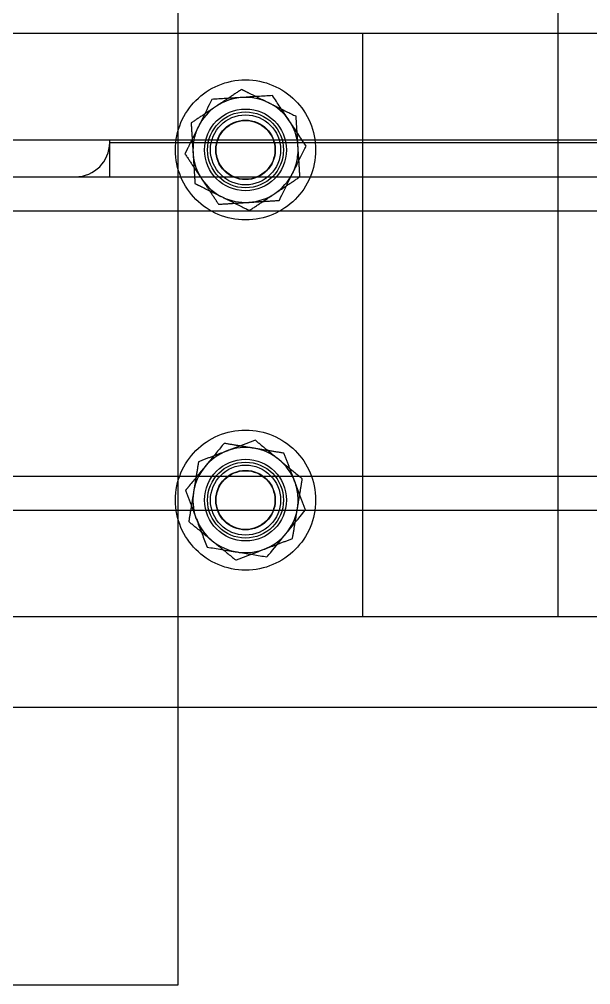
# Model space of a CAD drawing. Header units: metres. Extents: x 0 to 63075, y 0 to 44550.
# Drawn here: x 13942.5 to 14040.3, y 30409.5 to 30574.9 of the extents above; entities that cross this region are included whole.
import ezdxf

# ---------------------------------------------------------------- set-up
doc = ezdxf.new("R2010")
doc.units = ezdxf.units.M
doc.header["$LTSCALE"] = 75
doc.linetypes.add('HIDDEN2', pattern=[4.7625, 3.175, -1.5875])
for name, color, linetype in [('SDM', 7, 'Continuous'), ('SL1', 8, 'Continuous'), ('SL4', 4, 'Continuous'), ('ST1', 7, 'HIDDEN2')]:
    doc.layers.add(name, color=color, linetype=linetype)

# ---------------------------------------------------------------- blocks, each defined once
blk = doc.blocks.new('A$C52ce5e24')
at = {"layer": 'SL1'}
for radius, start, end in [(1221.5, 124.20985, 67.29436), (1158, 126.37415, 69.37001), (1150, 126.66829, 69.21988)]:
    blk.add_arc((6551.95, 10099.98), radius, start, end, dxfattribs=at)
blk = doc.blocks.new('A$Cb6dca9d5')
at = {"layer": 'SL4'}
for p, q in [((123.23, 3669.71), (123.23, 4338.53)), ((188.24, 3832.73), (188.24, 3969)), ((123.23, 3832.73), (154.75, 3832.73)), ((154.75, 3832.73), (231.25, 3832.73)), ((154.75, 3832.73), (154.75, 3814.48)), ((126.68, 3816.72), (125.61, 3814.56)), ((123.23, 3814.48), (262.77, 3814.48)), ((123.23, 3750.98), (262.77, 3750.98)), ((125.79, 3750.98), (126.33, 3749.55)), ((154.75, 3750.98), (154.75, 3732.73)), ((154.75, 3732.73), (123.23, 3732.73)), ((231.25, 3732.73), (154.75, 3732.73)), ((262.77, 3717.21), (123.23, 3717.21)), ((57.76, 3669.71), (123.23, 3669.71))]:
    blk.add_line(p, q, dxfattribs=at)
at = {"layer": 'SL4', "flags": 128}
blk.add_lwpolyline([(126.33, 3749.55), (125.99, 3750.67), (125.92, 3750.98)], dxfattribs=at)
at = {"layer": 'SL4'}
for centre, start, end in [((134.75, 3812.73), 93.6643, 153.6643), ((134.75, 3812.73), 33.6643, 93.6643), ((134.75, 3812.73), 11.2123, 33.6643), ((134.75, 3812.73), 153.6643, 168.7877), ((134.75, 3752.73), 200.6853, 260.6853), ((134.75, 3752.73), 320.6853, 348.7877), ((134.75, 3752.73), 260.6853, 320.6853)]:
    blk.add_arc(centre, 9, start, end, dxfattribs=at)
for points, knots in [([(128.99, 3821.37), (128.4, 3820.18), (127.64, 3818.64), (126.86, 3817.06), (126.68, 3816.72)], [0, 0, 0, 0, 0.779636, 1, 1, 1, 1]), ([(134.17, 3821.71), (134.05, 3821.7), (133.12, 3821.64), (131.37, 3821.53), (129.79, 3821.43), (128.99, 3821.37)], [0, 0, 0, 0, 0.07009, 0.530784, 1, 1, 1, 1]), ([(139.36, 3822.04), (138.52, 3821.98), (136.82, 3821.88), (135.06, 3821.76), (134.17, 3821.71)], [0, 0, 0, 0, 0.495458, 1, 1, 1, 1]), ([(142.24, 3817.71), (142.17, 3817.82), (141.66, 3818.59), (140.68, 3820.06), (139.8, 3821.37), (139.36, 3822.04)], [0, 0, 0, 0, 0.07009, 0.530784, 1, 1, 1, 1]), ([(144.4, 3814.48), (144.17, 3814.82), (143.46, 3815.88), (142.73, 3816.97), (142.24, 3817.71)], [0, 0, 0, 0, 0.323758, 1, 1, 1, 1]), ([(141.71, 3747.02), (141.96, 3747.32), (143.07, 3748.68), (144.16, 3750.01), (145.01, 3751.04)], [0, 0, 0, 0, 0.2203639, 1, 1, 1, 1]), ([(126.33, 3749.55), (126.37, 3749.43), (126.7, 3748.56), (127.32, 3746.91), (127.88, 3745.43), (128.17, 3744.68)], [0, 0, 0, 0, 0.07009, 0.530784, 1, 1, 1, 1]), ([(138.42, 3743), (138.63, 3743.26), (139.7, 3744.57), (140.82, 3745.93), (141.71, 3747.02)], [0, 0, 0, 0, 0.196353, 1, 1, 1, 1]), ([(128.17, 3744.68), (129, 3744.55), (130.68, 3744.27), (132.42, 3743.99), (133.29, 3743.84)], [0, 0, 0, 0, 0.495458, 1, 1, 1, 1]), ([(133.29, 3743.84), (133.41, 3743.82), (134.34, 3743.67), (136.07, 3743.39), (137.63, 3743.13), (138.42, 3743)], [0, 0, 0, 0, 0.07009, 0.530784, 1, 1, 1, 1])]:
    blk.add_open_spline(points, degree=3, knots=knots, dxfattribs=at)
at = {"layer": 'ST1'}
for p, q in [((48.23, 3832.73), (123.23, 3832.73)), ((188.24, 3732.73), (188.24, 3832.73)), ((48.23, 3814.48), (123.23, 3814.48)), ((111.5, 3813.98), (111.5, 3814.48)), ((111.5, 3808.13), (111.5, 3813.98)), ((111.5, 3813.98), (274.5, 3813.98)), ((145.12, 3813.39), (144.4, 3814.48)), ((154.75, 3814.48), (154.75, 3750.98)), ((60.2, 3808.13), (325.8, 3808.13)), ((54.35, 3802.28), (331.65, 3802.28)), ((54.35, 3756.83), (331.65, 3756.83)), ((48.23, 3750.98), (123.23, 3750.98)), ((123.23, 3732.73), (48.23, 3732.73)), ((123.23, 3717.21), (50.76, 3717.21))]:
    blk.add_line(p, q, dxfattribs=at)
for centre, radius in [((134.75, 3812.73), 12), ((134.75, 3812.73), 7), ((134.75, 3812.73), 6.5), ((134.75, 3812.73), 6), ((134.75, 3812.73), 5.1), ((134.75, 3812.73), 5.04), ((134.75, 3752.73), 12), ((134.75, 3752.73), 7), ((134.75, 3752.73), 6.5), ((134.75, 3752.73), 6), ((134.75, 3752.73), 5.1), ((134.75, 3752.73), 5.04)]:
    blk.add_circle(centre, radius, dxfattribs=at)
for centre, radius, start, end in [((105.65, 3813.98), 5.85, 270, 0), ((134.75, 3812.73), 9, 168.7877, 213.6643), ((134.75, 3812.73), 9, 333.6643, 11.2123), ((134.75, 3812.73), 9, 213.6643, 273.6643), ((134.75, 3812.73), 9, 273.6643, 333.6643), ((134.75, 3752.73), 9, 80.6853, 140.6853), ((134.75, 3752.73), 9, 20.6853, 80.6853), ((134.75, 3752.73), 9, 140.6853, 191.2123), ((134.75, 3752.73), 9, 348.7877, 20.6853)]:
    blk.add_arc(centre, radius, start, end, dxfattribs=at)
for points, knots in [([(134.09, 3823.1), (133.38, 3822.63), (131.97, 3821.68), (130.5, 3820.71), (129.76, 3820.22)], [0, 0, 0, 0, 0.495458, 1, 1, 1, 1]), ([(134.09, 3823.1), (134.48, 3822.9), (135.99, 3822.15), (137.57, 3821.37), (138.74, 3820.79)], [0, 0, 0, 0, 0.257551, 1, 1, 1, 1]), ([(138.74, 3820.79), (139.17, 3820.58), (140.74, 3819.8), (142.28, 3819.04), (143.4, 3818.49)], [0, 0, 0, 0, 0.268634, 1, 1, 1, 1]), ([(129.76, 3820.22), (129.66, 3820.15), (128.88, 3819.63), (127.42, 3818.66), (126.1, 3817.78), (125.44, 3817.34)], [0, 0, 0, 0, 0.07009, 0.530784, 1, 1, 1, 1]), ([(125.44, 3817.34), (125.49, 3816.49), (125.6, 3814.79), (125.71, 3813.04), (125.77, 3812.15)], [0, 0, 0, 0, 0.495458, 1, 1, 1, 1]), ([(143.73, 3813.3), (143.72, 3813.42), (143.66, 3814.35), (143.55, 3816.11), (143.45, 3817.69), (143.4, 3818.49)], [0, 0, 0, 0, 0.07009, 0.530784, 1, 1, 1, 1]), ([(125.61, 3814.56), (125.35, 3814.02), (124.93, 3813.17), (124.53, 3812.36), (124.38, 3812.06)], [0, 0, 0, 0, 0.635209, 1, 1, 1, 1]), ([(142.82, 3808.73), (142.99, 3809.08), (143.77, 3810.66), (144.53, 3812.19), (145.12, 3813.39)], [0, 0, 0, 0, 0.220364, 1, 1, 1, 1]), ([(144.06, 3808.11), (144.01, 3808.96), (143.9, 3810.66), (143.79, 3812.41), (143.73, 3813.3)], [0, 0, 0, 0, 0.495458, 1, 1, 1, 1]), ([(124.38, 3812.06), (124.85, 3811.36), (125.79, 3809.94), (126.77, 3808.48), (127.26, 3807.74)], [0, 0, 0, 0, 0.495458, 1, 1, 1, 1]), ([(125.77, 3812.15), (125.78, 3812.03), (125.84, 3811.1), (125.95, 3809.34), (126.05, 3807.76), (126.1, 3806.96)], [0, 0, 0, 0, 0.07009, 0.530784, 1, 1, 1, 1]), ([(127.26, 3807.74), (127.33, 3807.63), (127.84, 3806.86), (128.82, 3805.39), (129.7, 3804.08), (130.14, 3803.41)], [0, 0, 0, 0, 0.07009, 0.530784, 1, 1, 1, 1]), ([(139.74, 3805.23), (139.84, 3805.3), (140.62, 3805.82), (142.08, 3806.79), (143.4, 3807.67), (144.06, 3808.11)], [0, 0, 0, 0, 0.07009, 0.530784, 1, 1, 1, 1]), ([(140.51, 3804.08), (140.66, 3804.37), (141.41, 3805.89), (142.19, 3807.47), (142.82, 3808.73)], [0, 0, 0, 0, 0.196353, 1, 1, 1, 1]), ([(126.1, 3806.96), (126.49, 3806.77), (128.01, 3806.02), (129.59, 3805.24), (130.76, 3804.66)], [0, 0, 0, 0, 0.257551, 1, 1, 1, 1]), ([(130.76, 3804.66), (131.18, 3804.45), (132.76, 3803.67), (134.29, 3802.91), (135.41, 3802.35)], [0, 0, 0, 0, 0.268634, 1, 1, 1, 1]), ([(135.33, 3803.74), (135.45, 3803.75), (136.38, 3803.81), (138.13, 3803.92), (139.71, 3804.02), (140.51, 3804.08)], [0, 0, 0, 0, 0.07009, 0.530784, 1, 1, 1, 1]), ([(135.41, 3802.35), (136.12, 3802.82), (137.53, 3803.77), (139, 3804.74), (139.74, 3805.23)], [0, 0, 0, 0, 0.495458, 1, 1, 1, 1]), ([(130.14, 3803.41), (130.98, 3803.47), (132.68, 3803.57), (134.44, 3803.69), (135.33, 3803.74)], [0, 0, 0, 0, 0.495458, 1, 1, 1, 1]), ([(136.43, 3762.98), (135.64, 3762.68), (134.05, 3762.08), (132.4, 3761.46), (131.57, 3761.14)], [0, 0, 0, 0, 0.495458, 1, 1, 1, 1]), ([(136.43, 3762.98), (136.77, 3762.7), (138.08, 3761.63), (139.44, 3760.52), (140.45, 3759.69)], [0, 0, 0, 0, 0.257551, 1, 1, 1, 1]), ([(131.57, 3761.14), (131.46, 3761.1), (130.58, 3760.77), (128.94, 3760.15), (127.46, 3759.59), (126.71, 3759.31)], [0, 0, 0, 0, 0.07009, 0.530784, 1, 1, 1, 1]), ([(131.08, 3762.45), (130.23, 3761.41), (129.15, 3760.09), (128.03, 3758.73), (127.79, 3758.43)], [0, 0, 0, 0, 0.7796361, 1, 1, 1, 1]), ([(136.21, 3761.61), (136.09, 3761.63), (135.16, 3761.78), (133.43, 3762.06), (131.87, 3762.32), (131.08, 3762.45)], [0, 0, 0, 0, 0.07009, 0.530784, 1, 1, 1, 1]), ([(141.33, 3760.77), (140.5, 3760.9), (138.82, 3761.18), (137.08, 3761.46), (136.21, 3761.61)], [0, 0, 0, 0, 0.495458, 1, 1, 1, 1]), ([(126.71, 3759.31), (126.57, 3758.48), (126.3, 3756.8), (126.01, 3755.06), (125.87, 3754.18)], [0, 0, 0, 0, 0.495458, 1, 1, 1, 1]), ([(140.45, 3759.69), (140.82, 3759.39), (142.18, 3758.27), (143.5, 3757.19), (144.47, 3756.4)], [0, 0, 0, 0, 0.268634, 1, 1, 1, 1]), ([(143.17, 3755.9), (143.13, 3756.02), (142.8, 3756.89), (142.18, 3758.54), (141.62, 3760.02), (141.33, 3760.77)], [0, 0, 0, 0, 0.07009, 0.530784, 1, 1, 1, 1]), ([(127.79, 3758.43), (126.89, 3757.33), (125.78, 3755.97), (124.71, 3754.66), (124.49, 3754.41)], [0, 0, 0, 0, 0.803647, 1, 1, 1, 1]), ([(143.63, 3751.27), (143.65, 3751.39), (143.8, 3752.31), (144.09, 3754.05), (144.34, 3755.61), (144.47, 3756.4)], [0, 0, 0, 0, 0.07009, 0.530784, 1, 1, 1, 1]), ([(124.49, 3754.41), (124.79, 3753.62), (125.22, 3752.49), (125.66, 3751.33), (125.79, 3750.98)], [0, 0, 0, 0, 0.698613, 1, 1, 1, 1]), ([(145.01, 3751.04), (144.71, 3751.83), (144.11, 3753.43), (143.48, 3755.07), (143.17, 3755.9)], [0, 0, 0, 0, 0.495458, 1, 1, 1, 1]), ([(125.87, 3754.18), (125.85, 3754.06), (125.7, 3753.14), (125.41, 3751.4), (125.16, 3749.84), (125.03, 3749.05)], [0, 0, 0, 0, 0.07009, 0.530784, 1, 1, 1, 1]), ([(142.79, 3746.14), (142.93, 3746.97), (143.2, 3748.65), (143.49, 3750.39), (143.63, 3751.27)], [0, 0, 0, 0, 0.495458, 1, 1, 1, 1]), ([(125.03, 3749.05), (125.37, 3748.78), (126.68, 3747.7), (128.04, 3746.59), (129.05, 3745.76)], [0, 0, 0, 0, 0.257551, 1, 1, 1, 1]), ([(137.93, 3744.31), (138.04, 3744.35), (138.92, 3744.68), (140.56, 3745.3), (142.04, 3745.86), (142.79, 3746.14)], [0, 0, 0, 0, 0.07009, 0.530784, 1, 1, 1, 1]), ([(129.05, 3745.76), (129.41, 3745.46), (130.77, 3744.35), (132.1, 3743.26), (133.07, 3742.47)], [0, 0, 0, 0, 0.268634, 1, 1, 1, 1]), ([(133.07, 3742.47), (133.86, 3742.77), (135.45, 3743.37), (137.1, 3743.99), (137.93, 3744.31)], [0, 0, 0, 0, 0.495458, 1, 1, 1, 1])]:
    blk.add_open_spline(points, degree=3, knots=knots, dxfattribs=at)

msp = doc.modelspace()

# ---------------------------------------------------------------- block references
at = {"layer": 'SDM'}
for name, p in [('A$C52ce5e24', (8259.51, 21551.5)), ('A$Cb6dca9d5', (13846.47, 26739.77))]:
    msp.add_blockref(name, p, dxfattribs=at)

doc.saveas('drawing.dxf')
